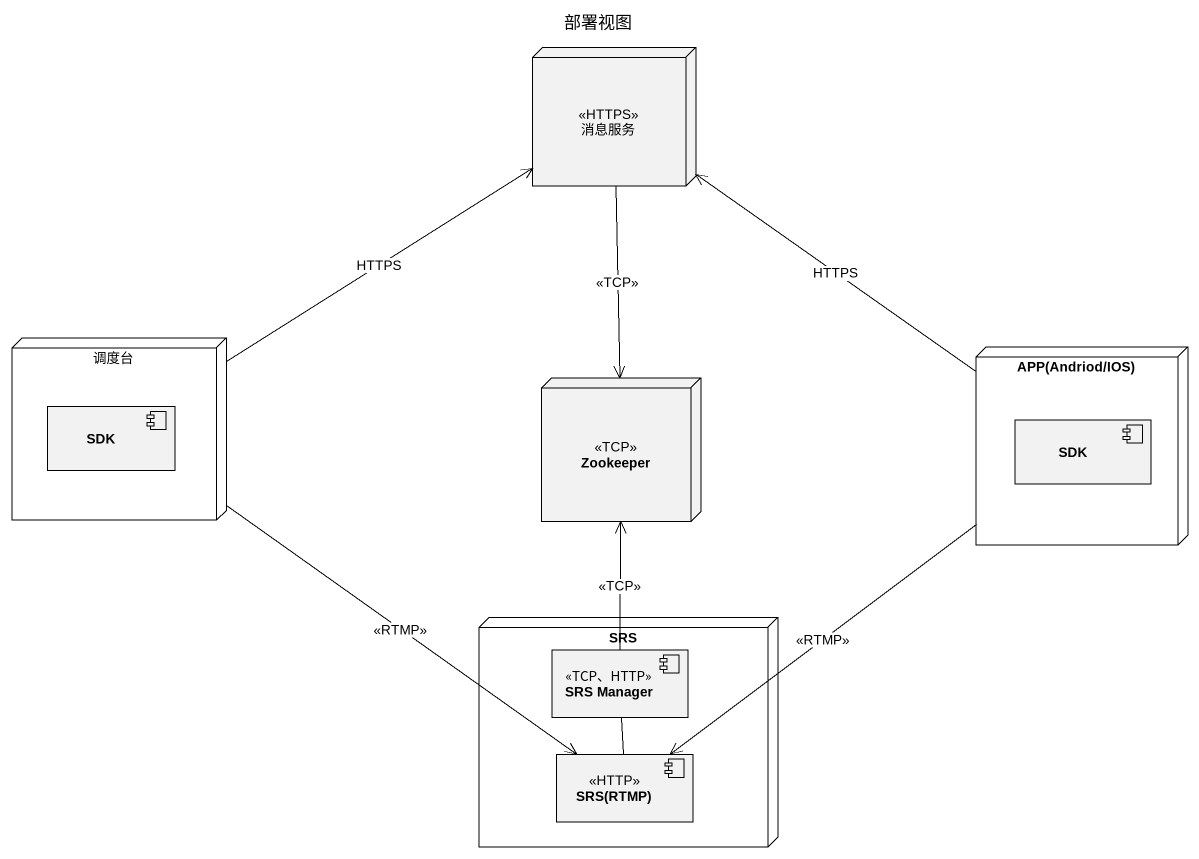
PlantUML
@startuml
title 部署视图
node 消息服务 <<HTTPS>>
node 调度台 {
  component SDK
}
node "APP(Andriod/IOS)" as APP_Andriod_IOS {
  component "SDK" as SDK_2
}
node Zookeeper <<TCP>>
node SRS {
  component "SRS Manager" as SRS_Manager <<TCP、HTTP>>
  component "SRS(RTMP)" as SRS_RTMP <<HTTP>>
}
消息服务 <-- 调度台 : HTTPS
消息服务 --> Zookeeper : <<TCP>>
调度台 --> SRS_RTMP : <<RTMP>>
APP_Andriod_IOS -up-> 消息服务 : HTTPS
APP_Andriod_IOS --> SRS_RTMP : <<RTMP>>
SRS_Manager -up-> Zookeeper : <<TCP>>
SRS_Manager -- SRS_RTMP
@enduml
